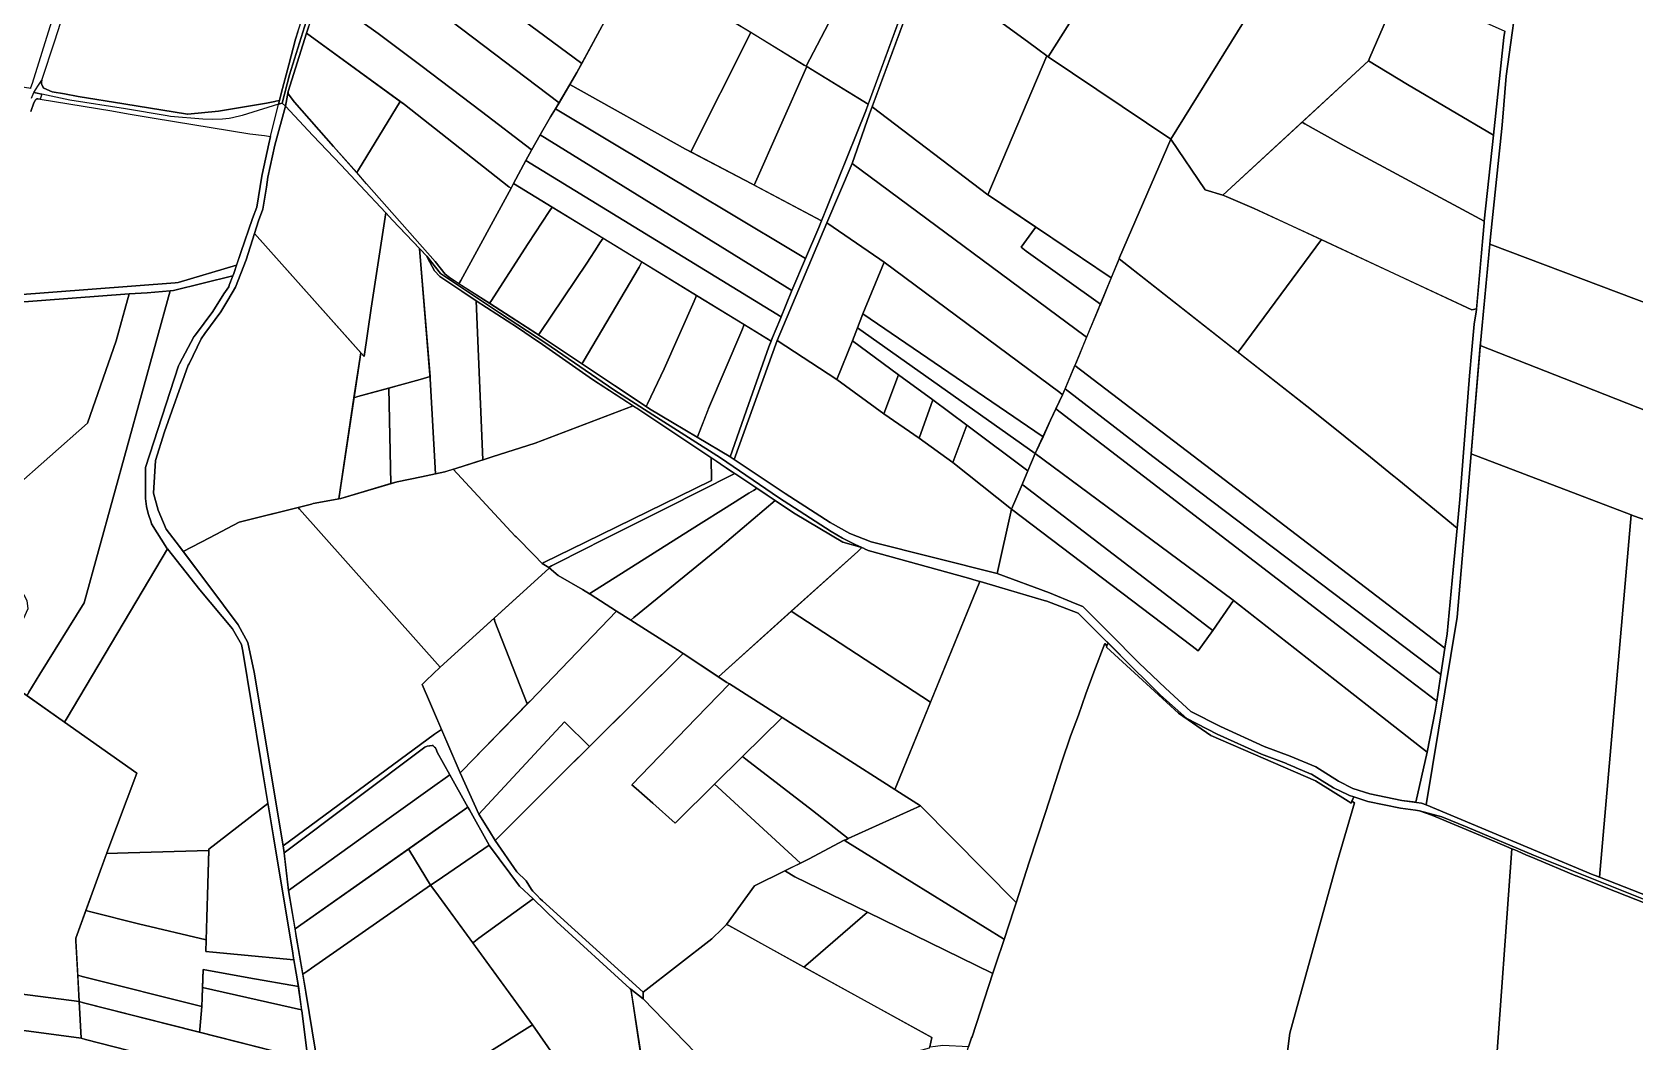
# Model space of a CAD drawing. Header units: metres. Extents: x 3 to 1005126, y 39 to 4383651.
# Drawn here: x 490022 to 491045, y 4368481 to 4369127 of the extents above; entities that cross this region are included whole.
import ezdxf

# ---------------------------------------------------------------- set-up
doc = ezdxf.new("R2010")
doc.units = ezdxf.units.M
doc.header["$MEASUREMENT"] = 0
doc.layers.add('TM_Llucmajor', color=7, linetype='Continuous')

msp = doc.modelspace()

# ---------------------------------------------------------------- linework, layer by layer
at = {"layer": 'TM_Llucmajor', "linetype": 'Continuous', "flags": 128}
for points in [[(490838, 4369379.6), (490876.5, 4369341.8), (490906.8, 4369312.3), (490748.9, 4369058.2), (490670.7, 4369110.7), (490684.3, 4369132.3), (490691.8, 4369144.2), (490779.1, 4369283.4), (490780.2, 4369285.2), (490829.5, 4369363.1), (490830, 4369363.9), (490838, 4369379.6)], [(490751.4, 4369309.6), (490780.2, 4369285.2), (490779.1, 4369283.4), (490691.8, 4369144.2), (490684.3, 4369132.3), (490670.7, 4369110.7), (490657.4, 4369120.5), (490620.9, 4369147.4), (490624.1, 4369151.3), (490751.4, 4369309.6)], [(490897.7, 4369159.9), (490897.3, 4369158.8), (490896.4, 4369156.8), (490891.1, 4369144.5), (490876.2, 4369110.3), (490875.3, 4369108.1), (490782.2, 4369022.3), (490770.9, 4369025.8), (490748.9, 4369058.2), (490906.8, 4369312.3), (490939.2, 4369280.7), (490981.5, 4369241.1), (490974.7, 4369205.2), (490974.6, 4369204.7), (490926.8, 4369241.1), (490925.7, 4369241.9), (490919.8, 4369218.1), (490916.8, 4369207.9), (490897.7, 4369159.9)], [(490247.8, 4369263.3), (490397.3, 4369152.1), (490372.8, 4369106.4), (490227.7, 4369213.8), (490228.2, 4369215.2), (490238.2, 4369240.2), (490247.8, 4369263.3)], [(490546.9, 4369163.9), (490516, 4369104.7), (490514.8, 4369105.4), (490468.9, 4369133.6), (490487.8, 4369168.5), (490521.6, 4369231), (490530.6, 4369222.7), (490541.2, 4369212.8), (490543.5, 4369210.6), (490548.5, 4369205.9), (490562.7, 4369192.7), (490546.9, 4369163.9)], [(490227.7, 4369213.8), (490372.8, 4369106.4), (490369.6, 4369100.6), (490365.2, 4369093.1), (490358.3, 4369081.4), (490219.5, 4369186.7), (490219.6, 4369187.1), (490227.7, 4369213.8)], [(489900.7, 4369150.6), (489905.6, 4369194.3), (489908.3, 4369212.4), (490051.1, 4369190.1), (490052.8, 4369189.9), (490052.6, 4369189), (490049.2, 4369179.3), (490044.3, 4369163.6), (490034, 4369133.2), (490021.6, 4369093.6), (490020.7, 4369090.8), (490020.6, 4369090.4), (490019.6, 4369090.6), (489920, 4369105.9), (489896.1, 4369110.2), (489889.4, 4369112.2), (489872.4, 4369118.4), (489860.4, 4369123.7), (489854.1, 4369126.7), (489871.5, 4369171.4), (489900.7, 4369150.6)], [(490346.1, 4369060.9), (490340.7, 4369051.1), (490340.4, 4369051.4), (490308.6, 4369075.8), (490269.9, 4369105.1), (490242.6, 4369125.7), (490206.4, 4369151.7), (490207, 4369153.3), (490208.5, 4369157.3), (490213.9, 4369171.7), (490216.8, 4369179.2), (490219.5, 4369186.7), (490358.3, 4369081.4), (490355.9, 4369077.4), (490352.8, 4369072.3), (490346.1, 4369060.9)], [(490546.9, 4369163.9), (490562.7, 4369192.7), (490571, 4369186.6), (490586.6, 4369164.6), (490555.7, 4369080.4), (490516, 4369104.7), (490546.9, 4369163.9)], [(490480, 4369124.9), (490442.3, 4369049.9), (490439, 4369051.7), (490365.2, 4369093.1), (490369.6, 4369100.6), (490397.6, 4369152.6), (490398.1, 4369153.5), (490408.6, 4369170.9), (490421.9, 4369162.4), (490437.8, 4369152.3), (490450.3, 4369145.4), (490451.2, 4369144.8), (490468.9, 4369133.6), (490480.7, 4369126.4), (490480, 4369124.9)], [(490632.2, 4369022.5), (490558.3, 4369078.7), (490590.9, 4369166.9), (490620.9, 4369147.4), (490657.4, 4369120.5), (490669.9, 4369111.3), (490632.2, 4369022.5)], [(490955.1, 4369060.6), (490900.2, 4369093), (490875.3, 4369108.1), (490876.2, 4369110.3), (490891.1, 4369144.5), (490896.4, 4369156.8), (490962.4, 4369127), (490961.8, 4369123.1), (490955.1, 4369060.6)], [(490340.4, 4369051.4), (490340.7, 4369051.1), (490337.1, 4369044.4), (490329.1, 4369029.8), (490327.6, 4369026.8), (490326.1, 4369027.7), (490259.5, 4369080.2), (490197, 4369125.8), (490198.2, 4369129.6), (490198.2, 4369129.7), (490206.4, 4369151.7), (490242.6, 4369125.7), (490269.9, 4369105.1), (490308.6, 4369075.8), (490340.4, 4369051.4)], [(490185.1, 4369088.5), (490197, 4369125.8), (490256.8, 4369082.2), (490230.1, 4369038.4), (490229.1, 4369036.7), (490214.2, 4369053.5), (490189.3, 4369081.7), (490185.1, 4369087), (490185.1, 4369088.5)], [(490514.8, 4369105.4), (490516.4, 4369104.5), (490482.9, 4369028.7), (490481.3, 4369029.6), (490442.3, 4369049.9), (490480, 4369124.9), (490480.7, 4369126.4), (490514.8, 4369105.4)], [(490716, 4368981.7), (490710.9, 4368969.5), (490710.8, 4368969.6), (490633.8, 4369021.4), (490632.2, 4369022.5), (490669.9, 4369111.3), (490670.7, 4369110.7), (490748.9, 4369058.2), (490716.3, 4368982.4), (490716, 4368981.7)], [(490516.4, 4369104.5), (490555.7, 4369080.4), (490554.2, 4369076.3), (490525.8, 4369005.9), (490482.9, 4369028.7), (490516.4, 4369104.5)], [(490949.2, 4369005.8), (490859.8, 4369053.8), (490834.5, 4369068), (490832.8, 4369068.9), (490875.3, 4369108.1), (490900.2, 4369093), (490955.1, 4369060.6), (490949.2, 4369005.8)], [(490023.9, 4369087.7), (490022.7, 4369088), (490024.2, 4369090.3), (490025.4, 4369092), (490027.9, 4369095.7), (490027.6, 4369094.8), (490027.7, 4369093.7), (490027.9, 4369092.8), (490028, 4369092.6), (490028.5, 4369091.5), (490029.1, 4369090.6), (490034.5, 4369088.4), (490042.3, 4369087), (490051, 4369085.4), (490080.2, 4369080.7), (490120.8, 4369074), (490121.2, 4369074), (490140.7, 4369075.9), (490159.8, 4369079.2), (490171.3, 4369081.2), (490176.6, 4369082.2), (490177.4, 4369082.3), (490179.6, 4369082.7), (490179, 4369080.4), (490159.3, 4369074.3), (490155.8, 4369073.3), (490149.6, 4369071.8), (490147.5, 4369071.4), (490143.3, 4369070.9), (490137, 4369070.6), (490130.6, 4369070.8), (490110, 4369072.6), (490108, 4369072.9), (490081.2, 4369077.5), (490045.8, 4369083.1), (490027.9, 4369086.8), (490023.9, 4369087.7)], [(490481.3, 4369029.6), (490525.8, 4369005.9), (490524.1, 4369001.6), (490515.7, 4368981.9), (490463.1, 4369013.3), (490450.9, 4369020.6), (490355.9, 4369077.4), (490365.2, 4369093.1), (490439, 4369051.7), (490481.3, 4369029.6)], [(490230.1, 4369038.4), (490256.8, 4369082.2), (490259.5, 4369080.2), (490326.1, 4369027.7), (490327.6, 4369026.8), (490295.4, 4368967.7), (490294.3, 4368965.7), (490288.2, 4368969.7), (490285.5, 4368971.9), (490279, 4368980), (490235.3, 4369029.6), (490229.1, 4369036.7), (490230.1, 4369038.4)], [(490233.7, 4368919.3), (490163.7, 4368997.8), (490166.3, 4369006), (490169.1, 4369013.4), (490171.3, 4369027.5), (490172.3, 4369033.8), (490176.7, 4369054.3), (490183.4, 4369079.1), (490189.3, 4369072.9), (490201, 4369060.4), (490219, 4369041.4), (490231.1, 4369028.4), (490247.5, 4369011), (490238.3, 4368950.2), (490233.7, 4368919.3)], [(490507, 4368961.3), (490346.1, 4369060.9), (490352.8, 4369072.3), (490355.9, 4369077.4), (490450.9, 4369020.6), (490463.1, 4369013.3), (490515.7, 4368981.9), (490507, 4368961.3)], [(490656.6, 4368986.6), (490704, 4368952.7), (490703.5, 4368951.6), (490702.7, 4368949.7), (490695.2, 4368931.5), (490694.2, 4368932.2), (490545.5, 4369042.6), (490556.6, 4369074.2), (490558.3, 4369078.7), (490632.2, 4369022.5), (490633.8, 4369021.4), (490662.8, 4369001.9), (490661.9, 4369000.7), (490653.5, 4368989.1), (490656.6, 4368986.6)], [(490346.1, 4369060.9), (490507, 4368961.3), (490500, 4368944.5), (490337.1, 4369044.4), (490340.7, 4369051.1), (490346.1, 4369060.9)], [(490941.2, 4368949), (490802.3, 4369013.9), (490784.3, 4369021.4), (490782.2, 4369022.3), (490832.8, 4369068.9), (490834.5, 4369068), (490859.8, 4369053.8), (490949.2, 4369005.8), (490949.1, 4369004.7), (490944.3, 4368949.7), (490941.2, 4368949)], [(490716.3, 4368982.4), (490748.9, 4369058.2), (490770.9, 4369025.8), (490782.2, 4369022.3), (490784.3, 4369021.4), (490802.3, 4369013.9), (490845.2, 4368993.9), (490793.2, 4368923.8), (490791.9, 4368922), (490716, 4368981.7), (490716.3, 4368982.4)], [(490337.1, 4369044.4), (490500, 4368944.5), (490499.2, 4368942.5), (490494.6, 4368931.3), (490493.7, 4368929.1), (490329.1, 4369029.8), (490337.1, 4369044.4)], [(490695.2, 4368931.5), (490688.3, 4368914.8), (490687.7, 4368913.4), (490679.9, 4368894.8), (490678, 4368896.3), (490565.9, 4368979.5), (490563.2, 4368981.5), (490529.3, 4369004.7), (490545.5, 4369042.6), (490694.2, 4368932.2), (490695.2, 4368931.5)], [(490295.4, 4368967.7), (490327.6, 4369026.8), (490329.1, 4369029.8), (490353.9, 4369014.6), (490351.9, 4369011.8), (490338.6, 4368991.4), (490314.6, 4368954.4), (490313.7, 4368953.3), (490294.3, 4368965.7), (490295.4, 4368967.7)], [(490233.7, 4368919.3), (490238.3, 4368950.2), (490247.5, 4369011), (490251.9, 4369006.4), (490269.1, 4368988.2), (490275.8, 4368906.4), (490269.5, 4368904.6), (490256.4, 4368901), (490229.7, 4368893.6), (490227.2, 4368892.9), (490231.6, 4368921.6), (490233.7, 4368919.3)], [(490314.6, 4368954.4), (490338.6, 4368991.4), (490351.9, 4369011.8), (490353.9, 4369014.6), (490386.3, 4368994.8), (490384.3, 4368991.9), (490381.6, 4368987.3), (490377.9, 4368981.9), (490376.3, 4368979.5), (490345.8, 4368934), (490345.2, 4368933), (490313.7, 4368953.3), (490314.6, 4368954.4)], [(490535.7, 4368904.5), (490497.5, 4368929.4), (490529.3, 4369004.7), (490563.2, 4368981.5), (490565.9, 4368979.5), (490552.3, 4368946.4), (490548.9, 4368937.6), (490545.6, 4368929.2), (490535.7, 4368904.5)], [(490656.6, 4368986.6), (490653.5, 4368989.1), (490661.9, 4369000.7), (490662.8, 4369001.9), (490664.5, 4369000.7), (490710.8, 4368969.6), (490710.9, 4368969.5), (490704, 4368952.7), (490656.6, 4368986.6)], [(490134.9, 4368803.4), (490118.1, 4368794.7), (490115.8, 4368797.8), (490107.3, 4368808.8), (490102.1, 4368821), (490099.2, 4368832), (490100.5, 4368852.7), (490106.3, 4368871.1), (490121.4, 4368913.6), (490121.9, 4368914.5), (490129.6, 4368930.6), (490132, 4368934), (490142.1, 4368947.8), (490146.6, 4368955.3), (490151.6, 4368963.6), (490158.4, 4368981), (490163.7, 4368997.8), (490231.6, 4368921.6), (490217.5, 4368828.3), (490201.2, 4368825.3), (490200.2, 4368824.9), (490154, 4368813.3), (490134.9, 4368803.4)], [(490345.8, 4368934), (490376.3, 4368979.5), (490377.9, 4368981.9), (490381.6, 4368987.3), (490384.3, 4368991.9), (490386.3, 4368994.8), (490411, 4368979.7), (490409.4, 4368976.4), (490373.6, 4368915.8), (490372.8, 4368914.6), (490346.3, 4368932.3), (490345.2, 4368933), (490345.8, 4368934)], [(490941.2, 4368949), (490944.3, 4368949.7), (490944.2, 4368949.3), (490944, 4368947.7), (490942.8, 4368939.9), (490941.3, 4368923.5), (490939.8, 4368906.9), (490933.7, 4368827.9), (490931.9, 4368809.5), (490894.7, 4368840.2), (490891.5, 4368842.7), (490890.6, 4368843.4), (490876.5, 4368855), (490844.1, 4368880.8), (490835.8, 4368887.5), (490791.9, 4368922), (490793.2, 4368923.8), (490845.2, 4368993.9), (490941.2, 4368949)], [(491199.7, 4368893.8), (491202.5, 4368892.5), (491174.7, 4368836.4), (491171.7, 4368837.7), (491012.2, 4368900.4), (490946.6, 4368926.2), (490946.7, 4368927.7), (490952.8, 4368991.1), (491057.8, 4368951.3), (491058.7, 4368950.9), (491071.8, 4368945.6), (491199.7, 4368893.8)], [(490278.6, 4368973.9), (490282.1, 4368970.4), (490296.1, 4368961), (490305.2, 4368954.8), (490309.5, 4368853.2), (490292.2, 4368847.7), (490285.2, 4368845.5), (490279.2, 4368844.2), (490275.9, 4368904.9), (490269.1, 4368988.2), (490273.7, 4368983.3), (490273.9, 4368982.9), (490274.2, 4368982.3), (490278.6, 4368973.9)], [(490278.6, 4368973.9), (490274.2, 4368982.3), (490273.9, 4368982.9), (490273.7, 4368983.3), (490282.4, 4368972.2), (490320.2, 4368947.2), (490349.8, 4368927.7), (490393.3, 4368897.9), (490418.2, 4368882), (490461.4, 4368854.4), (490498.5, 4368829.1), (490532, 4368807.4), (490539.3, 4368803.2), (490547.3, 4368799.2), (490551.7, 4368797.1), (490539.4, 4368800.6), (490509.1, 4368818.6), (490497.8, 4368826.2), (490484.5, 4368835.1), (490473, 4368842.7), (490467.8, 4368846.2), (490455.1, 4368854.7), (490407.9, 4368886.2), (490407.1, 4368886.7), (490379.5, 4368904.5), (490345.5, 4368928.4), (490345.1, 4368928.7), (490331.6, 4368937.8), (490305.2, 4368954.8), (490296.1, 4368961), (490282.1, 4368970.4), (490278.6, 4368973.9)], [(490373.6, 4368915.8), (490409.4, 4368976.4), (490411, 4368979.7), (490446.1, 4368958.2), (490444.6, 4368954.6), (490425.3, 4368911.4), (490414.7, 4368889), (490413.8, 4368887.2), (490372.8, 4368914.6), (490373.6, 4368915.8)], [(490672.2, 4368878.5), (490667.4, 4368868), (490666.8, 4368868.4), (490552.3, 4368946.4), (490565.9, 4368979.5), (490678, 4368896.3), (490679.9, 4368894.8), (490672.2, 4368878.5)], [(490924.1, 4368732.8), (490814.6, 4368816.6), (490687.7, 4368913.4), (490688.3, 4368914.8), (490716, 4368981.7), (490835.8, 4368887.5), (490844.1, 4368880.8), (490876.5, 4368855), (490890.6, 4368843.4), (490891.5, 4368842.7), (490894.7, 4368840.2), (490931.9, 4368809.5), (490929.4, 4368783), (490925.5, 4368742.1), (490924.1, 4368732.8)], [(490109.9, 4368961.1), (490054.9, 4368761.9), (490026.6, 4368716.3), (490019.5, 4368704.8), (490018.2, 4368702.6), (490005.4, 4368711.6), (489998.9, 4368715.6), (490009.2, 4368736), (490019.1, 4368758.3), (490018.5, 4368763.1), (490000.9, 4368796.2), (489982.8, 4368811.4), (489985.6, 4368814.1), (490008.8, 4368834), (490057.1, 4368876.7), (490075.3, 4368929.2), (490083.6, 4368959.2), (490095.2, 4368960), (490109.9, 4368961.1)], [(490414.7, 4368889), (490425.3, 4368911.4), (490444.6, 4368954.6), (490446.1, 4368958.2), (490476.5, 4368939.6), (490475, 4368935.9), (490453.7, 4368885.9), (490446.7, 4368868), (490446.5, 4368867.6), (490416.1, 4368885.7), (490413.8, 4368887.2), (490414.7, 4368889)], [(490315.6, 4368855.1), (490311.1, 4368853.7), (490309.5, 4368853.2), (490305.2, 4368954.8), (490331.6, 4368937.8), (490345.1, 4368928.7), (490345.5, 4368928.4), (490379.5, 4368904.5), (490405.6, 4368887.7), (490342.9, 4368863.8), (490315.6, 4368855.1)], [(490446.7, 4368868), (490450.2, 4368877), (490453.6, 4368885.8), (490453.7, 4368885.9), (490475, 4368935.9), (490476.5, 4368939.6), (490493.7, 4368929.1), (490492.2, 4368925.3), (490479.3, 4368888.6), (490467.5, 4368855.2), (490468, 4368854.9), (490446.5, 4368867.6), (490446.7, 4368868)], [(490657.7, 4368846.2), (490618.6, 4368875.3), (490596.9, 4368891.5), (490575.1, 4368907.5), (490545.6, 4368929.2), (490548.9, 4368937.6), (490662.4, 4368857.2), (490657.7, 4368846.2)], [(490666.8, 4368868.4), (490667.4, 4368868), (490662.4, 4368857.2), (490548.9, 4368937.6), (490552.3, 4368946.4), (490666.8, 4368868.4)], [(490502.6, 4368831.7), (490470, 4368853.5), (490497.5, 4368929.4), (490535.7, 4368904.5), (490565.7, 4368882.7), (490588.2, 4368867.1), (490609.7, 4368851.4), (490647.3, 4368821.6), (490638.1, 4368780.5), (490557.5, 4368800.9), (490544, 4368806.1), (490531.5, 4368813.1), (490502.6, 4368831.7)], [(490565.7, 4368882.7), (490535.7, 4368904.5), (490545.6, 4368929.2), (490575.1, 4368907.5), (490565.7, 4368882.7)], [(491171.7, 4368837.7), (491174.7, 4368836.4), (491146.4, 4368779.3), (491085.6, 4368802.1), (491084.1, 4368802.6), (491082.4, 4368803.4), (491073.3, 4368807.4), (491044.5, 4368817.5), (491043.1, 4368818), (490940.9, 4368857.1), (490946.6, 4368926.2), (491012.2, 4368900.4), (491171.7, 4368837.7)], [(490588.2, 4368867.1), (490565.7, 4368882.7), (490575.1, 4368907.5), (490596.9, 4368891.5), (490588.2, 4368867.1)], [(490921.5, 4368716), (490737.6, 4368855.3), (490681.5, 4368898.6), (490687.7, 4368913.4), (490814.6, 4368816.6), (490924.1, 4368732.8), (490921.5, 4368716)], [(490229.7, 4368893.6), (490249.6, 4368899.1), (490250.7, 4368838), (490218.8, 4368828.5), (490217.5, 4368828.3), (490227.2, 4368892.9), (490229.7, 4368893.6)], [(490269.5, 4368904.6), (490275.8, 4368906.4), (490275.9, 4368904.9), (490279.2, 4368844.2), (490270.4, 4368842.4), (490254.9, 4368839.2), (490250.7, 4368838), (490249.6, 4368899.1), (490256.4, 4368901), (490269.5, 4368904.6)], [(490918.9, 4368698.9), (490887.6, 4368722.9), (490675.6, 4368885.7), (490679.9, 4368894.8), (490681.5, 4368898.6), (490737.6, 4368855.3), (490921.5, 4368716), (490918.9, 4368698.9)], [(490290.6, 4368847.2), (490292.2, 4368847.7), (490311.1, 4368853.7), (490315.6, 4368855.1), (490342.9, 4368863.8), (490405.6, 4368887.7), (490407.1, 4368886.7), (490407.9, 4368886.2), (490455.1, 4368854.7), (490455.3, 4368854.6), (490455.7, 4368840.1), (490455.7, 4368840.1), (490455.1, 4368839.8), (490405.1, 4368815.2), (490375.1, 4368800.5), (490348.6, 4368787.5), (490347.9, 4368787.1), (490347.5, 4368786.9), (490342.3, 4368792.2), (490330.8, 4368803.9), (490330.2, 4368804.4), (490290.6, 4368847.2)], [(490609.7, 4368851.4), (490588.2, 4368867.1), (490596.9, 4368891.5), (490618.6, 4368875.3), (490609.7, 4368851.4)], [(490912.7, 4368666.4), (490787.9, 4368764.2), (490662.4, 4368857.2), (490672.2, 4368878.5), (490675.6, 4368885.7), (490887.6, 4368722.9), (490918.9, 4368698.9), (490917.9, 4368692.6), (490912.7, 4368666.4)], [(490647.3, 4368821.6), (490609.7, 4368851.4), (490618.6, 4368875.3), (490657.7, 4368846.2), (490654, 4368837.5), (490647.3, 4368821.6)], [(490657.7, 4368846.2), (490662.4, 4368857.2), (490663.1, 4368856.7), (490787.9, 4368764.2), (490789, 4368763.3), (490775.8, 4368744.2), (490773.2, 4368746.1), (490654.6, 4368837.1), (490654, 4368837.5), (490657.7, 4368846.2)], [(491022.9, 4368586.5), (491020, 4368587.6), (491018.8, 4368588.1), (490912.1, 4368632.8), (490931.9, 4368752.7), (490940.9, 4368857.1), (491043.1, 4368818), (491022.9, 4368586.5)], [(490350.6, 4368785.1), (490351.6, 4368784.5), (490352, 4368784.2), (490351.7, 4368783.8), (490282.2, 4368720.7), (490192.4, 4368821.7), (490191.5, 4368822.7), (490200.2, 4368824.9), (490201.2, 4368825.3), (490218.8, 4368828.5), (490254.9, 4368839.2), (490270.4, 4368842.4), (490285.2, 4368845.5), (490290.6, 4368847.2), (490330.2, 4368804.4), (490330.8, 4368803.9), (490342.3, 4368792.2), (490347.5, 4368786.9), (490350.6, 4368785.1)], [(490351.6, 4368784.5), (490350.6, 4368785.1), (490347.5, 4368786.9), (490347.9, 4368787.1), (490348.6, 4368787.5), (490375.1, 4368800.5), (490405.1, 4368815.2), (490455.1, 4368839.8), (490455.7, 4368840.1), (490455.7, 4368840.1), (490455.3, 4368854.6), (490467.8, 4368846.2), (490470.4, 4368844.5), (490469.6, 4368844), (490427.1, 4368822.6), (490383.3, 4368800.5), (490376.7, 4368797.2), (490353.4, 4368785.5), (490351.6, 4368784.5)], [(490377.8, 4368767.7), (490377.6, 4368767.5), (490373.1, 4368770.3), (490357.7, 4368779.4), (490352, 4368784.2), (490351.6, 4368784.5), (490353.4, 4368785.5), (490376.7, 4368797.2), (490383.3, 4368800.5), (490427.1, 4368822.6), (490469.6, 4368844), (490470.4, 4368844.5), (490473, 4368842.7), (490484.5, 4368835.1), (490483.5, 4368834.3), (490482.5, 4368833.6), (490479.5, 4368831.8), (490473.6, 4368828.2), (490470.7, 4368826.4), (490441.6, 4368808), (490377.8, 4368767.7)], [(490405.9, 4368752.4), (490404, 4368750.8), (490394.9, 4368756.6), (490378.1, 4368767.3), (490377.6, 4368767.5), (490377.8, 4368767.7), (490441.6, 4368808), (490470.7, 4368826.4), (490473.6, 4368828.2), (490479.5, 4368831.8), (490482.5, 4368833.6), (490483.5, 4368834.3), (490484.5, 4368835.1), (490496.3, 4368827.2), (490461.2, 4368797.5), (490405.9, 4368752.4)], [(490647.3, 4368821.6), (490654, 4368837.5), (490654.6, 4368837.1), (490773.2, 4368746.1), (490775.8, 4368744.2), (490766.5, 4368731.1), (490762.6, 4368734.1), (490647.3, 4368821.6)], [(490460.1, 4368714.6), (490437.6, 4368729.4), (490433.8, 4368731.9), (490404, 4368750.8), (490405.9, 4368752.4), (490461.2, 4368797.5), (490496.3, 4368827.2), (490497.8, 4368826.2), (490509.1, 4368818.6), (490539.4, 4368800.6), (490551.7, 4368797.1), (490549, 4368794.7), (490462.2, 4368716.4), (490460.1, 4368714.6)], [(490270.7, 4368709.7), (490275.4, 4368698.7), (490283.1, 4368680.8), (490278.6, 4368678), (490182.1, 4368606.6), (490163.4, 4368717.6), (490159.5, 4368736.5), (490153.3, 4368747.7), (490134.5, 4368772.8), (490118.1, 4368794.7), (490134.9, 4368803.4), (490154, 4368813.3), (490191.5, 4368822.7), (490192.4, 4368821.7), (490282.2, 4368720.7), (490273.3, 4368712.2), (490270.7, 4368709.7)], [(490905.4, 4368634.4), (490896.5, 4368635.5), (490876.2, 4368639.7), (490865.3, 4368643.3), (490856, 4368647.9), (490841.6, 4368657), (490825.2, 4368663.8), (490808.6, 4368670), (490780.7, 4368682.8), (490761.7, 4368692.5), (490745.5, 4368707.3), (490728.6, 4368723.5), (490709.8, 4368742.4), (490692.8, 4368759.4), (490687.8, 4368761.5), (490671.6, 4368768.3), (490638.1, 4368780.5), (490647.3, 4368821.6), (490762.6, 4368734.1), (490766.5, 4368731.1), (490775.8, 4368744.2), (490789, 4368763.3), (490789.8, 4368762.7), (490912.7, 4368666.4), (490905.4, 4368634.4)], [(491073.3, 4368807.4), (491082.4, 4368803.4), (491084.1, 4368802.6), (491085.6, 4368802.1), (491146.4, 4368779.3), (491150.6, 4368659.1), (491151, 4368651.6), (491150, 4368643.3), (491149.2, 4368635.8), (491148.5, 4368629.4), (491147.3, 4368619.2), (491147.2, 4368618.3), (491139.6, 4368542.5), (491137.9, 4368543), (491129.2, 4368545.8), (491111.1, 4368551.6), (491054.3, 4368574.2), (491022.9, 4368586.5), (491043.1, 4368818), (491044.5, 4368817.5), (491073.3, 4368807.4)], [(490134.6, 4368604.5), (490134.6, 4368603.7), (490134.6, 4368603.6), (490082.9, 4368602.1), (490069.3, 4368601.7), (490069.4, 4368602), (490088.6, 4368653), (490042.4, 4368685.6), (490044, 4368688.4), (490108.1, 4368796.3), (490128.8, 4368770.2), (490149.6, 4368745.3), (490155.3, 4368735.1), (490156.3, 4368730.9), (490167.8, 4368661), (490172.3, 4368633.7), (490134.6, 4368604.5)], [(490595.5, 4368698.4), (490506.5, 4368756.4), (490506.5, 4368756.4), (490549, 4368794.7), (490551.7, 4368797.1), (490553.1, 4368796.5), (490553.3, 4368796.4), (490555.7, 4368795.3), (490619.8, 4368777.5), (490624.7, 4368776.2), (490627, 4368775.5), (490595.5, 4368698.4)], [(490394.9, 4368756.6), (490339.5, 4368698.8), (490337.9, 4368697.2), (490317.3, 4368749.8), (490316.7, 4368752.1), (490351.7, 4368783.8), (490352, 4368784.2), (490357.7, 4368779.4), (490373.1, 4368770.3), (490377.6, 4368767.5), (490378.1, 4368767.3), (490394.9, 4368756.6)], [(490650.3, 4368570.2), (490649.9, 4368570.6), (490589, 4368632.1), (490573.4, 4368642.1), (490572.7, 4368642.5), (490573.7, 4368645.1), (490627, 4368775.5), (490627.2, 4368775.5), (490639.3, 4368771.9), (490668, 4368763.4), (490668.9, 4368763.1), (490669.9, 4368762.8), (490675.4, 4368760.7), (490689.9, 4368755.2), (490700.5, 4368744.5), (490704.2, 4368740.8), (490706.6, 4368738.5), (490708.9, 4368736.2), (490708.2, 4368734.4), (490706.8, 4368735.8), (490699.8, 4368717.5), (490694.8, 4368703.6), (490690, 4368690.1), (490684.9, 4368676.6), (490679.4, 4368660.2), (490669, 4368627.9), (490658.5, 4368596.1), (490650.3, 4368570.2)], [(490437.6, 4368729.4), (490377.6, 4368670), (490361.8, 4368685.7), (490306.9, 4368626.8), (490295, 4368653.2), (490296.9, 4368655.2), (490302.5, 4368660.9), (490339.5, 4368698.8), (490394.9, 4368756.6), (490404, 4368750.8), (490433.8, 4368731.9), (490437.6, 4368729.4)], [(490595.5, 4368698.4), (490573.7, 4368645.1), (490572.7, 4368642.5), (490500.7, 4368688.5), (490467.1, 4368710), (490465.5, 4368711), (490460.1, 4368714.6), (490462.2, 4368716.4), (490506.5, 4368756.4), (490595.5, 4368698.4)], [(490275.4, 4368698.7), (490270.7, 4368709.7), (490273.3, 4368712.2), (490282.2, 4368720.7), (490316.7, 4368752.1), (490317.3, 4368749.8), (490337.9, 4368697.2), (490302.5, 4368660.9), (490296.9, 4368655.2), (490295, 4368653.2), (490275.4, 4368698.7)], [(490708.9, 4368736.2), (490725, 4368720), (490733.4, 4368711.7), (490741.8, 4368703.4), (490742.4, 4368702.8), (490759.3, 4368688), (490778.5, 4368678), (490807, 4368665.2), (490822.9, 4368659.2), (490823.2, 4368659), (490828.3, 4368656.9), (490829.1, 4368656.5), (490838.7, 4368652.3), (490838.8, 4368652.3), (490845.7, 4368648), (490853, 4368643.6), (490862.3, 4368639.2), (490863.2, 4368638.8), (490865.9, 4368637.8), (490864.2, 4368633.8), (490862.2, 4368635), (490841.4, 4368648.1), (490774.6, 4368677.1), (490753.9, 4368691.4), (490707.9, 4368733.4), (490708.9, 4368736.2)], [(490407.4, 4368643.3), (490418.1, 4368633.8), (490432.4, 4368621.1), (490433.2, 4368621.9), (490457.6, 4368646), (490459.7, 4368644.1), (490512.5, 4368595.5), (490502.4, 4368590.5), (490483, 4368580.9), (490465.2, 4368556.3), (490463.9, 4368555.1), (490461.9, 4368553.1), (490456.2, 4368547.6), (490455.8, 4368547.2), (490412, 4368513), (490347.7, 4368571.4), (490346.2, 4368572.8), (490344.2, 4368574.8), (490344.2, 4368574.9), (490341.5, 4368577.6), (490340.7, 4368578.7), (490337.2, 4368584.1), (490331.2, 4368589.9), (490317.4, 4368609.9), (490356.5, 4368649.1), (490357.7, 4368650.3), (490437.6, 4368729.4), (490465.5, 4368711), (490467.1, 4368710), (490445.9, 4368688.1), (490404.8, 4368645.6), (490407.4, 4368643.3)], [(489930.7, 4368645.5), (489943.4, 4368651.7), (489979.8, 4368677.8), (489998.9, 4368715.6), (490005.4, 4368711.6), (490088.6, 4368653), (490069.4, 4368602), (490049.6, 4368547.6), (490049.5, 4368545.8), (490051.8, 4368507), (489974, 4368517), (489964.6, 4368518.2), (489965.1, 4368558.5), (489965.1, 4368561.4), (489965, 4368561.4), (489965, 4368563), (489953.1, 4368565), (489887.6, 4368574.2), (489887.4, 4368624.4), (489930.7, 4368645.5)], [(490407.4, 4368643.3), (490404.8, 4368645.6), (490445.9, 4368688.1), (490467.1, 4368710), (490500.7, 4368688.5), (490475.5, 4368663.7), (490457.6, 4368646), (490433.2, 4368621.9), (490432.4, 4368621.1), (490418.1, 4368633.8), (490407.4, 4368643.3)], [(490377.6, 4368670), (490357.7, 4368650.3), (490356.5, 4368649.1), (490317.4, 4368609.9), (490313.9, 4368615.9), (490306.9, 4368626.8), (490361.8, 4368685.7), (490377.6, 4368670)], [(490589, 4368632.1), (490543, 4368611.3), (490520.1, 4368629.1), (490477.6, 4368662), (490475.5, 4368663.7), (490500.7, 4368688.5), (490572.7, 4368642.5), (490573.4, 4368642.1), (490589, 4368632.1)], [(490404.1, 4368514.9), (490403.5, 4368515.3), (490356.9, 4368557.9), (490341.6, 4368572.7), (490332.9, 4368580.8), (490313.7, 4368606.6), (490313.5, 4368607), (490301, 4368629.5), (490300, 4368631.2), (490288.4, 4368652), (490280.4, 4368666.5), (490280, 4368667.6), (490279.5, 4368668.7), (490279.2, 4368669.2), (490278.7, 4368669.7), (490277.9, 4368670.5), (490277.8, 4368670.6), (490277.6, 4368670.6), (490277.2, 4368670.6), (490275.6, 4368670.5), (490275.4, 4368670.5), (490274, 4368670.2), (490272.4, 4368669.7), (490182.6, 4368602.1), (490182.5, 4368603.5), (490182.1, 4368606.6), (490278.6, 4368678), (490283.1, 4368680.8), (490295, 4368653.2), (490306.9, 4368626.8), (490313.9, 4368615.9), (490317.4, 4368609.9), (490331.2, 4368589.9), (490337.2, 4368584.1), (490340.7, 4368578.7), (490341.5, 4368577.6), (490344.2, 4368574.9), (490344.2, 4368574.8), (490346.2, 4368572.8), (490347.7, 4368571.4), (490412, 4368513), (490412, 4368508.7), (490404.1, 4368514.9)], [(490277.6, 4368670.6), (490277.8, 4368670.6), (490277.9, 4368670.5), (490278.7, 4368669.7), (490279.2, 4368669.2), (490279.5, 4368668.7), (490280, 4368667.6), (490280.4, 4368666.5), (490288.4, 4368652), (490275.8, 4368642.9), (490238.4, 4368616.1), (490185.5, 4368578.1), (490182.6, 4368602.1), (490272.4, 4368669.7), (490274, 4368670.2), (490275.4, 4368670.5), (490275.6, 4368670.5), (490277.2, 4368670.6), (490277.6, 4368670.6)], [(490520.1, 4368629.1), (490543, 4368611.3), (490541.8, 4368610.7), (490540.4, 4368610.1), (490517.5, 4368598), (490512.5, 4368595.5), (490459.7, 4368644.1), (490457.6, 4368646), (490475.5, 4368663.7), (490477.6, 4368662), (490520.1, 4368629.1)], [(490300, 4368631.2), (490189.6, 4368553.5), (490185.5, 4368578.1), (490238.4, 4368616.1), (490275.8, 4368642.9), (490288.4, 4368652), (490300, 4368631.2)], [(490134.6, 4368603.7), (490134.6, 4368604.5), (490172.3, 4368633.7), (490172.7, 4368631.4), (490175.9, 4368612.3), (490188.1, 4368538), (490188.4, 4368536.3), (490188.8, 4368533.7), (490137.1, 4368538.6), (490132.6, 4368539), (490134.6, 4368603.7)], [(490313.5, 4368607), (490280.4, 4368584.3), (490276.2, 4368581.5), (490262.9, 4368603.1), (490262.1, 4368604.5), (490300, 4368631.2), (490301, 4368629.5), (490313.5, 4368607)], [(490642.5, 4368546.8), (490642.1, 4368547.1), (490583.6, 4368583.3), (490542.6, 4368608.7), (490540.4, 4368610.1), (490541.8, 4368610.7), (490543, 4368611.3), (490589, 4368632.1), (490649.9, 4368570.6), (490650.3, 4368570.2), (490648.8, 4368565.6), (490642.5, 4368546.8)], [(490635.3, 4368525.1), (490634.8, 4368525.3), (490555.2, 4368564.1), (490508.9, 4368586.7), (490502.9, 4368590.3), (490502.4, 4368590.5), (490517.5, 4368598), (490540.4, 4368610.1), (490542.6, 4368608.7), (490583.6, 4368583.3), (490642.1, 4368547.1), (490642.5, 4368546.8), (490637.2, 4368531), (490635.3, 4368525.1)], [(490134.6, 4368603.6), (490132.8, 4368546.5), (490089.7, 4368556.7), (490059.1, 4368564.3), (490056, 4368565.3), (490069.2, 4368601.5), (490069.3, 4368601.7), (490082.9, 4368602.1), (490134.6, 4368603.6)], [(490194.5, 4368524.5), (490190.6, 4368547.6), (490189.6, 4368553.5), (490262.1, 4368604.5), (490262.9, 4368603.1), (490276.2, 4368581.5), (490200, 4368528.3), (490197.8, 4368526.7), (490196.4, 4368525.8), (490194.5, 4368524.5)], [(490341.6, 4368572.7), (490307, 4368547.5), (490303.7, 4368545), (490303.1, 4368544.6), (490279.5, 4368576.9), (490276.2, 4368581.5), (490280.4, 4368584.3), (490313.5, 4368607), (490313.7, 4368606.6), (490332.9, 4368580.8), (490341.6, 4368572.7)], [(490555.2, 4368564.1), (490517.4, 4368531.4), (490514.6, 4368529.1), (490466.6, 4368555.6), (490465.2, 4368556.3), (490483, 4368580.9), (490502.4, 4368590.5), (490502.9, 4368590.3), (490508.9, 4368586.7), (490555.2, 4368564.1)], [(490341.3, 4368492.1), (490311.7, 4368473.7), (490212.9, 4368412.9), (490196.4, 4368513.1), (490194.5, 4368524.5), (490196.4, 4368525.8), (490197.8, 4368526.7), (490200, 4368528.3), (490276.2, 4368581.5), (490279.5, 4368576.9), (490341.3, 4368492.1)], [(490404.1, 4368514.9), (490412.1, 4368462.7), (490377.3, 4368440.1), (490372.2, 4368447.9), (490341.3, 4368492.1), (490303.1, 4368544.6), (490303.7, 4368545), (490307, 4368547.5), (490341.6, 4368572.7), (490356.9, 4368557.9), (490403.5, 4368515.3), (490404.1, 4368514.9)], [(490089.7, 4368556.7), (490132.8, 4368546.5), (490132.6, 4368539), (490188.8, 4368533.7), (490191.1, 4368520.4), (490191.7, 4368516.6), (490160.1, 4368522.3), (490130.8, 4368527.5), (490130.2, 4368509.4), (490130, 4368503.8), (490053.7, 4368523.1), (490050.8, 4368523.9), (490049.5, 4368545.8), (490049.6, 4368547.6), (490056, 4368565.3), (490059.1, 4368564.3), (490089.7, 4368556.7)], [(490595, 4368477.9), (490595, 4368478.1), (490596.3, 4368484), (490514.6, 4368529.1), (490517.4, 4368531.4), (490555.2, 4368564.1), (490634.8, 4368525.3), (490635.3, 4368525.1), (490622, 4368484.6), (490621.7, 4368483.9), (490619.8, 4368478.1), (490603.3, 4368478.9), (490598.7, 4368478.3), (490595, 4368477.9)], [(490594.7, 4368477.2), (490550.7, 4368465.3), (490530.4, 4368460.6), (490495.7, 4368451.3), (490490.4, 4368451.2), (490482.6, 4368453.1), (490473.7, 4368456.3), (490464.7, 4368459.1), (490452.7, 4368466.9), (490452, 4368467.4), (490412, 4368508.7), (490412, 4368513), (490455.8, 4368547.2), (490456.2, 4368547.6), (490461.9, 4368553.1), (490463.9, 4368555.1), (490465.2, 4368556.3), (490466.6, 4368555.6), (490596.3, 4368484), (490595, 4368478.1), (490595, 4368477.9), (490594.8, 4368477.9), (490594.7, 4368477.2)], [(490053, 4368483.6), (489887, 4368505.8), (489887, 4368528.6), (489889.5, 4368528.2), (489931.8, 4368522.6), (489941.2, 4368521.4), (489974, 4368517), (490051.8, 4368507), (490053, 4368483.6)], [(490053.7, 4368523.1), (490130, 4368503.8), (490128.7, 4368489.3), (490128.6, 4368487.5), (490054.5, 4368506.3), (490051.8, 4368507), (490050.8, 4368523.9), (490053.7, 4368523.1)], [(490193.8, 4368501.8), (490130.5, 4368516.1), (490130.8, 4368527.5), (490160.1, 4368522.3), (490191.7, 4368516.6), (490193.8, 4368501.8)], [(490128.7, 4368489.3), (490130, 4368503.8), (490130.2, 4368509.4), (490130.5, 4368516.1), (490193.8, 4368501.8), (490193.9, 4368501.1), (490197.8, 4368470.6), (490198, 4368469.8), (490128.6, 4368487.5), (490128.7, 4368489.3)], [(490481.1, 4368449.9), (490482.1, 4368444.1), (490492.5, 4368388.5), (490507, 4368310.6), (490507.2, 4368309.5), (490441, 4368274.1), (490440.8, 4368275.5), (490433, 4368326.2), (490429.5, 4368349.3), (490423.1, 4368390.4), (490422.6, 4368393.9), (490417.9, 4368424.6), (490412.2, 4368461.4), (490404.4, 4368512.9), (490404.1, 4368514.9), (490412, 4368508.7), (490452, 4368467.4), (490452.7, 4368466.9), (490464.7, 4368459.1), (490473.7, 4368456.3), (490480.3, 4368453.9), (490480.9, 4368450.6), (490481.1, 4368449.9)], [(490053, 4368483.6), (490055.8, 4368482.9), (490202.2, 4368445.4), (490207.4, 4368414), (490058, 4368461.4), (490053.6, 4368462.9), (490054.4, 4368430.5), (490056.1, 4368410.8), (490056.1, 4368410.6), (490056.6, 4368389.8), (490056.7, 4368388.3), (489978.6, 4368397.3), (489887.6, 4368409.3), (489887.4, 4368427), (489887.4, 4368427.2), (489887.4, 4368432.6), (489887.6, 4368447), (489887, 4368502.1), (489887, 4368505.8), (490053, 4368483.6)], [(490202.2, 4368445.4), (490055.8, 4368482.9), (490053, 4368483.6), (490051.8, 4368507), (490054.5, 4368506.3), (490198, 4368469.8), (490202.2, 4368445.4)], [(490321.9, 4368404.8), (490321, 4368404.3), (490319, 4368403), (490314.8, 4368424.6), (490312.4, 4368437), (490310.7, 4368448.9), (490308.1, 4368471.5), (490311.7, 4368473.7), (490341.3, 4368492.1), (490372.2, 4368447.9), (490377.3, 4368440.1), (490321.9, 4368404.8)]]:
    msp.add_lwpolyline(points, close=True, dxfattribs=at)
for points in [[(490590.9, 4369166.9), (490556.6, 4369074.2), (490545.5, 4369042.6), (490529.3, 4369004.7), (490497.5, 4368929.4), (490470, 4368853.5), (490467.5, 4368855.2), (490479.3, 4368888.6), (490492.2, 4368925.3), (490494.6, 4368931.3), (490499.2, 4368942.5), (490507, 4368961.3), (490515.7, 4368981.9), (490524.1, 4369001.6), (490554.2, 4369076.3), (490586.6, 4369164.6)], [(490971.9, 4369161.6), (490963.2, 4369098.4), (490960.9, 4369069.6), (490960.5, 4369064.9), (490953.2, 4368995.7), (490946.7, 4368927.7), (490940.9, 4368857.1), (490931.9, 4368752.7), (490912.1, 4368632.8), (490909.1, 4368633.9), (490905.7, 4368634.3), (490905.4, 4368634.4), (490912.7, 4368666.4), (490917.9, 4368692.6), (490918.9, 4368698.9), (490921.5, 4368716), (490924.1, 4368732.8), (490925.5, 4368742.1), (490929.4, 4368783), (490931.9, 4368809.5), (490933.7, 4368827.9), (490939.8, 4368906.9), (490941.3, 4368923.5), (490942.8, 4368939.9), (490944, 4368947.7), (490944.2, 4368949.3), (490949.1, 4369004.7), (490949.2, 4369005.8), (490955.1, 4369060.6), (490961.8, 4369123.1), (490962.4, 4369127)], [(491057.8, 4368951.3), (490952.8, 4368991.1), (490953.2, 4368995.7), (490960.5, 4369064.9), (490960.9, 4369069.6), (490963.2, 4369098.4), (490971.9, 4369161.6)], [(490198.8, 4369140), (490186, 4369099.3), (490181.4, 4369081), (490181.4, 4369081.1), (490179, 4369080.4), (490179.6, 4369082.7), (490180.7, 4369087.2), (490185.7, 4369105.6), (490189.8, 4369122), (490198, 4369147.3)], [(490191.3, 4369126.6), (490189.8, 4369122), (490185.7, 4369105.6), (490180.7, 4369087.2), (490179.6, 4369082.7), (490177.4, 4369082.3), (490176.6, 4369082.2), (490171.3, 4369081.2), (490159.8, 4369079.2), (490140.7, 4369075.9), (490121.2, 4369074), (490120.8, 4369074), (490080.2, 4369080.7), (490051, 4369085.4), (490042.3, 4369087), (490034.5, 4369088.4), (490029.1, 4369090.6), (490028.5, 4369091.5), (490028, 4369092.6), (490027.9, 4369092.8), (490027.7, 4369093.7), (490027.6, 4369094.8), (490027.9, 4369095.7), (490036.1, 4369121), (490041.6, 4369138.2)], [(490198.2, 4369129.6), (490197, 4369125.8), (490185.1, 4369088.5), (490183.4, 4369079.1), (490181.4, 4369081), (490186, 4369099.3), (490198.8, 4369140)], [(490020.8, 4369075.8), (490022.7, 4369081.4), (490023.5, 4369082.8), (490023.8, 4369083.2), (490024.2, 4369083.5), (490024.3, 4369083.6), (490024.7, 4369083.8), (490025.3, 4369083.8), (490026.8, 4369083.6), (490072.5, 4369076.2), (490083.1, 4369074.2), (490099.7, 4369071.5), (490160.7, 4369061.6), (490170.1, 4369060.4), (490174, 4369059.9), (490172.9, 4369055.2), (490168.6, 4369035.5), (490168.4, 4369034.5), (490165.2, 4369014.6), (490162.5, 4369007.5), (490155, 4368985.6), (490152.3, 4368977.6), (490115, 4368966.5), (490113.1, 4368966.3), (489981.7, 4368956.3)], [(490021.3, 4369084.2), (490022.7, 4369088), (490023.9, 4369087.7), (490027.9, 4369086.8), (490026.8, 4369083.6), (490025.3, 4369083.8), (490024.7, 4369083.8), (490024.3, 4369083.6), (490024.2, 4369083.5), (490023.8, 4369083.2), (490023.5, 4369082.8), (490022.7, 4369081.4), (490020.8, 4369075.8)], [(490197.8, 4368470.6), (490193.9, 4368501.1), (490191.1, 4368520.4), (490188.4, 4368536.3), (490188.1, 4368538), (490175.9, 4368612.3), (490172.7, 4368631.4), (490167.8, 4368661), (490156.3, 4368730.9), (490155.3, 4368735.1), (490149.6, 4368745.3), (490128.8, 4368770.2), (490108.1, 4368796.3), (490107.7, 4368796.8), (490098, 4368812.4), (490097.6, 4368813.3), (490096, 4368818.3), (490095.6, 4368819.7), (490094.8, 4368823.4), (490094, 4368828.6), (490094.1, 4368848.4), (490115.1, 4368913.3), (490115.8, 4368914.6), (490124.9, 4368931.7), (490125.9, 4368933.1), (490137.1, 4368948), (490144.2, 4368959.2), (490147.2, 4368963.8), (490147.5, 4368964.8), (490150.4, 4368972.2), (490155, 4368985.6), (490162.5, 4369007.5), (490165.2, 4369014.6), (490168.4, 4369034.5), (490168.6, 4369035.5), (490172.9, 4369055.2), (490174, 4369059.9), (490179, 4369080.4), (490181.4, 4369081.1), (490183.4, 4369079.1), (490176.7, 4369054.3), (490172.3, 4369033.8), (490171.3, 4369027.5), (490169.1, 4369013.4), (490166.3, 4369006), (490163.7, 4368997.8), (490158.4, 4368981), (490151.6, 4368963.6), (490146.6, 4368955.3), (490142.1, 4368947.8), (490132, 4368934), (490129.6, 4368930.6), (490121.9, 4368914.5), (490121.4, 4368913.6), (490106.3, 4368871.1), (490100.5, 4368852.7), (490099.2, 4368832), (490102.1, 4368821), (490107.3, 4368808.8), (490115.8, 4368797.8), (490134.5, 4368772.8), (490153.3, 4368747.7), (490159.5, 4368736.5), (490163.4, 4368717.6), (490182.1, 4368606.6), (490182.5, 4368603.5), (490185.5, 4368578.1), (490190.6, 4368547.6), (490196.4, 4368513.1), (490212.9, 4368412.9)], [(491096.8, 4368554.1), (490980.7, 4368600.5), (490938.2, 4368618.4), (490922.2, 4368625.1), (490907.9, 4368629), (490905.2, 4368629.3), (490895.6, 4368630.6), (490874.8, 4368634.8), (490865.9, 4368637.8), (490863.2, 4368638.8), (490862.3, 4368639.2), (490853, 4368643.6), (490845.7, 4368648), (490838.8, 4368652.3), (490838.7, 4368652.3), (490829.1, 4368656.5), (490828.3, 4368656.9), (490823.2, 4368659), (490822.9, 4368659.2), (490807, 4368665.2), (490778.5, 4368678), (490759.3, 4368688), (490742.4, 4368702.8), (490741.8, 4368703.4), (490733.4, 4368711.7), (490725, 4368720), (490704.2, 4368740.8), (490700.5, 4368744.5), (490689.9, 4368755.2), (490675.4, 4368760.7), (490669.9, 4368762.8), (490668.9, 4368763.1), (490668, 4368763.4), (490639.3, 4368771.9), (490627.2, 4368775.5), (490627, 4368775.5), (490624.7, 4368776.2), (490619.8, 4368777.5), (490555.7, 4368795.3), (490553.3, 4368796.4), (490553.1, 4368796.5), (490551.7, 4368797.1), (490547.3, 4368799.2), (490539.3, 4368803.2), (490532, 4368807.4), (490498.5, 4368829.1), (490461.4, 4368854.4), (490418.2, 4368882), (490393.3, 4368897.9), (490349.8, 4368927.7), (490320.2, 4368947.2), (490282.4, 4368972.2), (490273.7, 4368983.3), (490251.9, 4369006.4), (490247.5, 4369011), (490231.1, 4369028.4), (490219, 4369041.4), (490201, 4369060.4), (490189.3, 4369072.9), (490183.4, 4369079.1), (490185.1, 4369088.5), (490185.1, 4369087), (490189.3, 4369081.7), (490214.2, 4369053.5), (490235.3, 4369029.6), (490279, 4368980), (490285.5, 4368971.9), (490288.2, 4368969.7), (490346.3, 4368932.3), (490416.1, 4368885.7), (490468, 4368854.9), (490470, 4368853.5), (490502.6, 4368831.7), (490531.5, 4368813.1), (490544, 4368806.1), (490557.5, 4368800.9), (490638.1, 4368780.5), (490671.6, 4368768.3), (490687.8, 4368761.5), (490692.8, 4368759.4), (490709.8, 4368742.4), (490728.6, 4368723.5), (490745.5, 4368707.3), (490761.7, 4368692.5), (490780.7, 4368682.8), (490808.6, 4368670), (490825.2, 4368663.8), (490841.6, 4368657), (490856, 4368647.9), (490865.3, 4368643.3), (490876.2, 4368639.7), (490896.5, 4368635.5), (490909.1, 4368633.9), (490912.1, 4368632.8), (491018.8, 4368588.1), (491020, 4368587.6), (491022.9, 4368586.5), (491054.3, 4368574.2)], [(489981.7, 4368956.3), (490113.1, 4368966.3), (490115, 4368966.5), (490152.3, 4368977.6), (490150.4, 4368972.2), (490149.9, 4368970.8), (490112, 4368961.3), (490109.9, 4368961.1), (490095.2, 4368960), (490083.6, 4368959.2), (489991.1, 4368952.2)], [(490019.5, 4368704.8), (490026.6, 4368716.3), (490054.9, 4368761.9), (490109.9, 4368961.1), (490112, 4368961.3), (490149.9, 4368970.8), (490149.9, 4368970.8), (490147.5, 4368964.8), (490147.2, 4368963.8), (490144.2, 4368959.2), (490137.1, 4368948), (490125.9, 4368933.1), (490124.9, 4368931.7), (490115.8, 4368914.6), (490115.1, 4368913.3), (490094.1, 4368848.4), (490094, 4368828.6), (490094.8, 4368823.4), (490095.6, 4368819.7), (490096, 4368818.3), (490097.6, 4368813.3), (490098, 4368812.4), (490107.7, 4368796.8), (490108.1, 4368796.3), (490044, 4368688.4), (490042.4, 4368685.6), (490018.2, 4368702.6)], [(489991.1, 4368952.2), (490083.6, 4368959.2), (490078.7, 4368941.6), (490075.3, 4368929.2), (490057.1, 4368876.7), (490008.8, 4368834)], [(490616.8, 4368468.9), (490621.7, 4368483.9), (490622, 4368484.6), (490635.3, 4368525.1), (490637.2, 4368531), (490642.5, 4368546.8), (490648.8, 4368565.6), (490650.3, 4368570.2), (490658.5, 4368596.1), (490669, 4368627.9), (490679.4, 4368660.2), (490684.9, 4368676.6), (490690, 4368690.1), (490694.8, 4368703.6), (490699.8, 4368717.5), (490706.8, 4368735.8), (490708.2, 4368734.4), (490707.9, 4368733.4), (490753.9, 4368691.4), (490774.6, 4368677.1), (490841.4, 4368648.1), (490862.2, 4368635), (490864.2, 4368633.8), (490864.7, 4368635.1), (490866.4, 4368634), (490855, 4368595.4), (490832.4, 4368514), (490825, 4368486.9), (490821.3, 4368458.1)], [(490821.3, 4368458.1), (490825, 4368486.9), (490832.4, 4368514), (490855, 4368595.4), (490866.4, 4368634), (490864.7, 4368635.1), (490865.9, 4368637.8), (490874.8, 4368634.8), (490895.6, 4368630.6), (490905.2, 4368629.3), (490907.9, 4368629), (490915.8, 4368626.1), (490946.9, 4368613.1), (490963.4, 4368606.1), (490966.8, 4368604.7), (490955.9, 4368454.7)], [(491092.1, 4368554.2), (491033.1, 4368577.3), (491008, 4368587.3), (491007.8, 4368587.4), (490981.6, 4368598.4), (490975.8, 4368600.9), (490970.6, 4368603.1), (490968.7, 4368603.9), (490966.8, 4368604.7), (490963.4, 4368606.1), (490946.9, 4368613.1), (490915.8, 4368626.1), (490907.9, 4368629), (490922.2, 4368625.1), (490938.2, 4368618.4), (490980.7, 4368600.5), (491096.8, 4368554.1)], [(490955.9, 4368454.7), (490966.8, 4368604.7), (490968.7, 4368603.9), (490970.6, 4368603.1), (490975.8, 4368600.9), (490981.6, 4368598.4), (491007.8, 4368587.4), (491008, 4368587.3), (491033.1, 4368577.3), (491092.1, 4368554.2)]]:
    msp.add_lwpolyline(points, dxfattribs=at)

doc.saveas('drawing.dxf')
